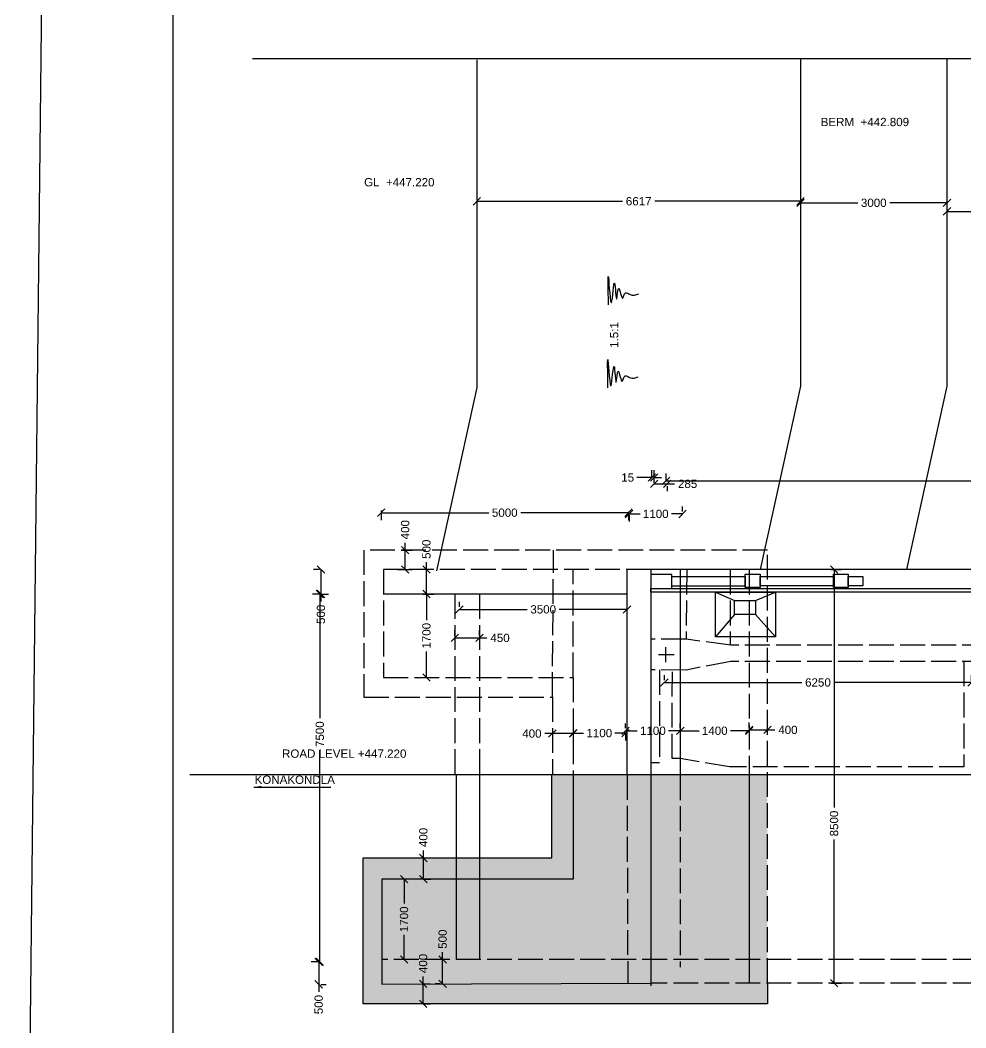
# Model space of a CAD drawing. Header units: metres. Extents: x 244 to 346, y 75 to 149.
# Drawn here: x 243.62 to 266.47, y 99.23 to 123.58 of the extents above; entities that cross this region are included whole.
import ezdxf

# ---------------------------------------------------------------- set-up
doc = ezdxf.new("R2010")
doc.units = ezdxf.units.M
doc.header["$MEASUREMENT"] = 0
doc.linetypes.add('ACAD_ISO02W100', pattern=[15, 12, -3])
doc.layers.add('DRAWING', color=7, linetype='Continuous')
doc.styles.get("Standard").update_dxf_attribs({"font": 'ARIAL_1.TTF', "height": 0.2})
doc.dimstyles.get("Standard").update_dxf_attribs({"dimtxt": 0.2, "dimasz": 0.18, "dimexe": 0.18, "dimexo": 0.0625, "dimgap": 0.09, "dimtad": 0, "dimdec": 4, "dimzin": 0, "dimdsep": 46, "dimtxsty": 'Standard', "dimblk": 'OBLIQUE', "dimcen": 0.09, "dimclrt": 256, "dimadec": 0, "dimazin": 0, "dimtfac": 1, "dimtdec": 4, "dimtofl": 0, "dimtmove": 0, "dimatfit": 3, "dimfxl": 0, "dimtolj": 1, "dimtzin": 0, "dimarcsym": 0})
picture_1 = doc.add_image_def('image1.jpg', size_in_pixel=(6726, 4650))
pattern_1 = [(50, (0, 0), (0.3586301, -0.03137607), [0.0375, -0.4125]), (355, (0, 0), (-0.06937567, 0.37609607), [0.03, -0.33]), (100.4514, (0.0299, -0.0026), (0.2892547, 0.34471977), [0.0318701, -0.35057106]), (46.1842, (0, 0.1), (0.5336205, -0.0827595), [0.05625, -0.61875]), (96.6356, (0.04447, 0.0931), (0.4673314, 0.4870589), [0.0478051, -0.5258565]), (351.1842, (0, 0.1), (0.467331, 0.4870593), [0.045, -0.495]), (21, (0.05, 0.075), (0.29845353, -0.20130945), [0.0375, -0.4125]), (326, (0.05, 0.075), (0.12165767, 0.362575), [0.03, -0.33]), (71.4514, (0.07487, 0.05822), (0.4201113, 0.16126525), [0.0318701, -0.35057106]), (37.5, (0, 0), (0.00607993, 0.166446927), [0, -0.326, 0, -0.335, 0, -0.33125]), (7.5, (0, 0), (0.13153477, 0.19720586), [0, -0.191, 0, -0.3185, 0, -0.12625]), (327.5, (-0.1115, 0), (0.26691122, -0.011277436), [0, -0.125, 0, -0.39, 0, -0.5175]), (317.5, (-0.1615, 0), (0.29159308, 0.0500525), [0, -0.1625, 0, -0.259, 0, -0.3675])]

# ---------------------------------------------------------------- blocks, each defined once
blk = doc.blocks.new('_Oblique')
at = {"color": 0, "linetype": 'ByBlock', "lineweight": -2}
blk.add_line((-0.5, -0.5), (0.5, 0.5), dxfattribs=at)
blk = doc.blocks.new('*D208')
at = {"layer": 'Defpoints', "color": 0}
for p in [(254.656, 119.459), (262.473, 119.459), (262.473, 119.205)]:
    blk.add_point(p, dxfattribs=at)
at = {"layer": 'DRAWING', "color": 0, "lineweight": -2}
for p, q in [((254.656, 119.396), (254.656, 119.025)), ((262.473, 119.396), (262.473, 119.025)), ((254.656, 119.205), (258.175, 119.205)), ((262.473, 119.205), (258.954, 119.205))]:
    blk.add_line(p, q, dxfattribs=at)
at = {"layer": 'DRAWING', "color": 0, "lineweight": -2, "xscale": 0.18, "yscale": 0.18, "zscale": 0.18, "rotation": 180}
blk.add_blockref('_Oblique', (254.656, 119.205), dxfattribs=at)
at = {"layer": 'DRAWING', "color": 0, "lineweight": -2, "xscale": 0.18, "yscale": 0.18, "zscale": 0.18}
blk.add_blockref('_Oblique', (262.473, 119.205), dxfattribs=at)
at = {"layer": 'DRAWING', "insert": (258.564, 119.205), "char_height": 0.2, "attachment_point": 5}
blk.add_mtext('\\A1;6617', dxfattribs=at)
blk = doc.blocks.new('*D209')
at = {"layer": 'Defpoints', "color": 0}
for p in [(262.473, 119.205), (266.012, 119.205), (266.012, 119.167)]:
    blk.add_point(p, dxfattribs=at)
at = {"layer": 'DRAWING', "color": 0, "lineweight": -2}
for p, q in [((262.473, 119.167), (263.855, 119.167)), ((262.473, 119.142), (262.473, 118.987)), ((266.012, 119.167), (264.631, 119.167)), ((266.012, 119.142), (266.012, 118.987))]:
    blk.add_line(p, q, dxfattribs=at)
at = {"layer": 'DRAWING', "color": 0, "lineweight": -2, "xscale": 0.18, "yscale": 0.18, "zscale": 0.18, "rotation": 180}
blk.add_blockref('_Oblique', (262.473, 119.167), dxfattribs=at)
at = {"layer": 'DRAWING', "color": 0, "lineweight": -2, "xscale": 0.18, "yscale": 0.18, "zscale": 0.18}
blk.add_blockref('_Oblique', (266.012, 119.167), dxfattribs=at)
at = {"layer": 'DRAWING', "insert": (264.243, 119.167), "char_height": 0.2, "attachment_point": 5}
blk.add_mtext('\\A1;3000', dxfattribs=at)
blk = doc.blocks.new('*D210')
at = {"layer": 'Defpoints', "color": 0}
for p in [(266.012, 119.167), (275.844, 118.961), (275.844, 118.961)]:
    blk.add_point(p, dxfattribs=at)
at = {"layer": 'DRAWING', "color": 0, "lineweight": -2}
for p, q in [((266.012, 119.104), (266.012, 118.781)), ((275.844, 119.024), (275.844, 119.141)), ((266.012, 118.961), (270.54, 118.961)), ((275.844, 118.961), (271.317, 118.961))]:
    blk.add_line(p, q, dxfattribs=at)
at = {"layer": 'DRAWING', "color": 0, "lineweight": -2, "xscale": 0.18, "yscale": 0.18, "zscale": 0.18, "rotation": 180}
blk.add_blockref('_Oblique', (266.012, 118.961), dxfattribs=at)
at = {"layer": 'DRAWING', "color": 0, "lineweight": -2, "xscale": 0.18, "yscale": 0.18, "zscale": 0.18}
blk.add_blockref('_Oblique', (275.844, 118.961), dxfattribs=at)
at = {"layer": 'DRAWING', "insert": (270.928, 118.961), "char_height": 0.2, "attachment_point": 5}
blk.add_mtext('\\A1;8400', dxfattribs=at)
blk = doc.blocks.new('*D216')
at = {"layer": 'Defpoints', "color": 0}
for p in [(252.341, 111.793), (258.316, 111.763), (258.316, 111.68)]:
    blk.add_point(p, dxfattribs=at)
at = {"layer": 'DRAWING', "color": 0, "lineweight": -2}
for p, q in [((252.341, 111.731), (252.341, 111.5)), ((252.341, 111.68), (254.94, 111.68)), ((258.316, 111.68), (255.717, 111.68)), ((258.316, 111.701), (258.316, 111.5))]:
    blk.add_line(p, q, dxfattribs=at)
at = {"layer": 'DRAWING', "color": 0, "lineweight": -2, "xscale": 0.18, "yscale": 0.18, "zscale": 0.18, "rotation": 180}
blk.add_blockref('_Oblique', (252.341, 111.68), dxfattribs=at)
at = {"layer": 'DRAWING', "color": 0, "lineweight": -2, "xscale": 0.18, "yscale": 0.18, "zscale": 0.18}
blk.add_blockref('_Oblique', (258.316, 111.68), dxfattribs=at)
at = {"layer": 'DRAWING', "insert": (255.328, 111.68), "char_height": 0.2, "attachment_point": 5}
blk.add_mtext('\\A1;5000', dxfattribs=at)
blk = doc.blocks.new('*D217')
at = {"layer": 'Defpoints', "color": 0}
for p in [(258.331, 111.68), (259.62, 111.65), (259.62, 111.65)]:
    blk.add_point(p, dxfattribs=at)
at = {"layer": 'DRAWING', "color": 0, "lineweight": -2}
for p, q in [((259.62, 111.713), (259.62, 111.83)), ((258.331, 111.65), (258.597, 111.65)), ((258.331, 111.618), (258.331, 111.47)), ((259.62, 111.65), (259.355, 111.65))]:
    blk.add_line(p, q, dxfattribs=at)
at = {"layer": 'DRAWING', "color": 0, "lineweight": -2, "xscale": 0.18, "yscale": 0.18, "zscale": 0.18, "rotation": 180}
blk.add_blockref('_Oblique', (258.331, 111.65), dxfattribs=at)
at = {"layer": 'DRAWING', "color": 0, "lineweight": -2, "xscale": 0.18, "yscale": 0.18, "zscale": 0.18}
blk.add_blockref('_Oblique', (259.62, 111.65), dxfattribs=at)
at = {"layer": 'DRAWING', "insert": (258.976, 111.65), "char_height": 0.2, "attachment_point": 5}
blk.add_mtext('\\A1;1100', dxfattribs=at)
blk = doc.blocks.new('*D218')
at = {"layer": 'Defpoints', "color": 0}
for p in [(258.883, 112.529), (258.883, 112.492), (258.939, 112.342)]:
    blk.add_point(p, dxfattribs=at)
at = {"layer": 'DRAWING', "color": 0, "lineweight": -2}
for p, q in [((258.883, 112.529), (258.523, 112.529)), ((258.883, 112.554), (258.883, 112.709)), ((258.939, 112.405), (258.939, 112.709)), ((258.939, 112.529), (259.119, 112.529))]:
    blk.add_line(p, q, dxfattribs=at)
at = {"layer": 'DRAWING', "color": 0, "lineweight": -2, "xscale": 0.18, "yscale": 0.18, "zscale": 0.18}
blk.add_blockref('_Oblique', (258.883, 112.529), dxfattribs=at)
at = {"layer": 'DRAWING', "color": 0, "lineweight": -2, "xscale": 0.18, "yscale": 0.18, "zscale": 0.18, "rotation": 180}
blk.add_blockref('_Oblique', (258.939, 112.529), dxfattribs=at)
at = {"layer": 'DRAWING', "insert": (258.298, 112.529), "char_height": 0.2, "attachment_point": 5}
blk.add_mtext('\\A1;15', dxfattribs=at)
blk = doc.blocks.new('*D219')
at = {"layer": 'Defpoints', "color": 0}
for p in [(258.939, 112.342), (259.253, 112.387), (259.253, 112.377)]:
    blk.add_point(p, dxfattribs=at)
at = {"layer": 'DRAWING', "color": 0, "lineweight": -2}
for p, q in [((258.939, 112.405), (258.939, 112.557)), ((258.939, 112.377), (259.253, 112.377)), ((259.253, 112.377), (259.433, 112.377)), ((259.253, 112.325), (259.253, 112.197))]:
    blk.add_line(p, q, dxfattribs=at)
at = {"layer": 'DRAWING', "color": 0, "lineweight": -2, "xscale": 0.18, "yscale": 0.18, "zscale": 0.18, "rotation": 180}
blk.add_blockref('_Oblique', (258.939, 112.377), dxfattribs=at)
at = {"layer": 'DRAWING', "color": 0, "lineweight": -2, "xscale": 0.18, "yscale": 0.18, "zscale": 0.18}
blk.add_blockref('_Oblique', (259.253, 112.377), dxfattribs=at)
at = {"layer": 'DRAWING', "insert": (259.746, 112.377), "char_height": 0.2, "attachment_point": 5}
blk.add_mtext('\\A1;285', dxfattribs=at)
blk = doc.blocks.new('*D220')
at = {"layer": 'Defpoints', "color": 0}
for p in [(259.224, 112.377), (281.358, 112.449), (281.358, 112.437)]:
    blk.add_point(p, dxfattribs=at)
at = {"layer": 'DRAWING', "color": 0, "lineweight": -2}
for p, q in [((259.224, 112.439), (259.224, 112.629)), ((281.358, 112.499), (281.358, 112.629)), ((259.224, 112.449), (269.834, 112.449)), ((281.358, 112.449), (270.747, 112.449))]:
    blk.add_line(p, q, dxfattribs=at)
at = {"layer": 'DRAWING', "color": 0, "lineweight": -2, "xscale": 0.18, "yscale": 0.18, "zscale": 0.18, "rotation": 180}
blk.add_blockref('_Oblique', (259.224, 112.449), dxfattribs=at)
at = {"layer": 'DRAWING', "color": 0, "lineweight": -2, "xscale": 0.18, "yscale": 0.18, "zscale": 0.18}
blk.add_blockref('_Oblique', (281.358, 112.449), dxfattribs=at)
at = {"layer": 'DRAWING', "insert": (270.291, 112.449), "char_height": 0.2, "attachment_point": 5}
blk.add_mtext('\\A1;18750', dxfattribs=at)
blk = doc.blocks.new('*D262')
at = {"layer": 'Defpoints', "color": 0}
for p in [(259.185, 107.577), (259.185, 107.57), (266.604, 107.552)]:
    blk.add_point(p, dxfattribs=at)
at = {"layer": 'DRAWING', "color": 0, "lineweight": -2}
for p, q in [((259.185, 107.633), (259.185, 107.757)), ((266.604, 107.614), (266.604, 107.757)), ((259.185, 107.577), (262.506, 107.577)), ((266.604, 107.577), (263.284, 107.577))]:
    blk.add_line(p, q, dxfattribs=at)
at = {"layer": 'DRAWING', "color": 0, "lineweight": -2, "xscale": 0.18, "yscale": 0.18, "zscale": 0.18, "rotation": 180}
blk.add_blockref('_Oblique', (259.185, 107.577), dxfattribs=at)
at = {"layer": 'DRAWING', "color": 0, "lineweight": -2, "xscale": 0.18, "yscale": 0.18, "zscale": 0.18}
blk.add_blockref('_Oblique', (266.604, 107.577), dxfattribs=at)
at = {"layer": 'DRAWING', "insert": (262.895, 107.577), "char_height": 0.2, "attachment_point": 5}
blk.add_mtext('\\A1;6250', dxfattribs=at)
blk = doc.blocks.new('*D268')
at = {"layer": 'Defpoints', "color": 0}
for p in [(263.14, 110.306), (263.14, 100.314), (263.285, 100.314)]:
    blk.add_point(p, dxfattribs=at)
at = {"layer": 'DRAWING', "color": 0, "lineweight": -2}
for p, q in [((263.203, 110.306), (263.465, 110.306)), ((263.285, 110.306), (263.285, 104.558)), ((263.285, 100.314), (263.285, 103.781)), ((263.203, 100.314), (263.465, 100.314))]:
    blk.add_line(p, q, dxfattribs=at)
at = {"layer": 'DRAWING', "color": 0, "lineweight": -2, "xscale": 0.18, "yscale": 0.18, "zscale": 0.18}
for p, rotation in [((263.285, 110.306), 90), ((263.285, 100.314), 270)]:
    blk.add_blockref('_Oblique', p, dxfattribs=dict(at, rotation=rotation))
at = {"layer": 'DRAWING', "insert": (263.285, 104.17), "char_height": 0.2, "attachment_point": 5, "rotation": 90}
blk.add_mtext('\\A1;8500', dxfattribs=at)
blk = doc.blocks.new('*D269')
at = {"layer": 'Defpoints', "color": 0}
for p in [(261.235, 106.431), (261.674, 106.431), (261.674, 106.431)]:
    blk.add_point(p, dxfattribs=at)
at = {"layer": 'DRAWING', "color": 0, "lineweight": -2}
for p, q in [((261.235, 106.493), (261.235, 106.611)), ((261.235, 106.431), (261.674, 106.431)), ((261.674, 106.493), (261.674, 106.611)), ((261.674, 106.431), (261.854, 106.431))]:
    blk.add_line(p, q, dxfattribs=at)
at = {"layer": 'DRAWING', "color": 0, "lineweight": -2, "xscale": 0.18, "yscale": 0.18, "zscale": 0.18, "rotation": 180}
blk.add_blockref('_Oblique', (261.235, 106.431), dxfattribs=at)
at = {"layer": 'DRAWING', "color": 0, "lineweight": -2, "xscale": 0.18, "yscale": 0.18, "zscale": 0.18}
blk.add_blockref('_Oblique', (261.674, 106.431), dxfattribs=at)
at = {"layer": 'DRAWING', "insert": (262.169, 106.431), "char_height": 0.2, "attachment_point": 5}
blk.add_mtext('\\A1;400', dxfattribs=at)
blk = doc.blocks.new('*D270')
at = {"layer": 'Defpoints', "color": 0}
for p in [(259.569, 106.465), (259.569, 106.41), (261.235, 106.431)]:
    blk.add_point(p, dxfattribs=at)
at = {"layer": 'DRAWING', "color": 0, "lineweight": -2}
for p, q in [((259.569, 106.41), (260.023, 106.41)), ((261.235, 106.41), (260.781, 106.41)), ((259.569, 106.403), (259.569, 106.23)), ((261.235, 106.368), (261.235, 106.23))]:
    blk.add_line(p, q, dxfattribs=at)
at = {"layer": 'DRAWING', "color": 0, "lineweight": -2, "xscale": 0.18, "yscale": 0.18, "zscale": 0.18, "rotation": 180}
blk.add_blockref('_Oblique', (259.569, 106.41), dxfattribs=at)
at = {"layer": 'DRAWING', "color": 0, "lineweight": -2, "xscale": 0.18, "yscale": 0.18, "zscale": 0.18}
blk.add_blockref('_Oblique', (261.235, 106.41), dxfattribs=at)
at = {"layer": 'DRAWING', "insert": (260.402, 106.41), "char_height": 0.2, "attachment_point": 5}
blk.add_mtext('\\A1;1400', dxfattribs=at)
blk = doc.blocks.new('*D271')
at = {"layer": 'Defpoints', "color": 0}
for p in [(258.245, 106.41), (258.245, 106.41), (259.569, 106.41)]:
    blk.add_point(p, dxfattribs=at)
at = {"layer": 'DRAWING', "color": 0, "lineweight": -2}
for p, q in [((258.245, 106.473), (258.245, 106.59)), ((258.245, 106.41), (258.528, 106.41)), ((259.569, 106.41), (259.286, 106.41)), ((259.569, 106.473), (259.569, 106.59))]:
    blk.add_line(p, q, dxfattribs=at)
at = {"layer": 'DRAWING', "color": 0, "lineweight": -2, "xscale": 0.18, "yscale": 0.18, "zscale": 0.18, "rotation": 180}
blk.add_blockref('_Oblique', (258.245, 106.41), dxfattribs=at)
at = {"layer": 'DRAWING', "color": 0, "lineweight": -2, "xscale": 0.18, "yscale": 0.18, "zscale": 0.18}
blk.add_blockref('_Oblique', (259.569, 106.41), dxfattribs=at)
at = {"layer": 'DRAWING', "insert": (258.907, 106.41), "char_height": 0.2, "attachment_point": 5}
blk.add_mtext('\\A1;1100', dxfattribs=at)
blk = doc.blocks.new('*D272')
at = {"layer": 'Defpoints', "color": 0}
for p in [(256.979, 106.41), (258.245, 106.41), (256.979, 106.354)]:
    blk.add_point(p, dxfattribs=at)
at = {"layer": 'DRAWING', "color": 0, "lineweight": -2}
for p, q in [((256.979, 106.354), (257.233, 106.354)), ((256.979, 106.348), (256.979, 106.174)), ((258.245, 106.354), (257.991, 106.354)), ((258.245, 106.348), (258.245, 106.174))]:
    blk.add_line(p, q, dxfattribs=at)
at = {"layer": 'DRAWING', "color": 0, "lineweight": -2, "xscale": 0.18, "yscale": 0.18, "zscale": 0.18, "rotation": 180}
blk.add_blockref('_Oblique', (256.979, 106.354), dxfattribs=at)
at = {"layer": 'DRAWING', "color": 0, "lineweight": -2, "xscale": 0.18, "yscale": 0.18, "zscale": 0.18}
blk.add_blockref('_Oblique', (258.245, 106.354), dxfattribs=at)
at = {"layer": 'DRAWING', "insert": (257.612, 106.354), "char_height": 0.2, "attachment_point": 5}
blk.add_mtext('\\A1;1100', dxfattribs=at)
blk = doc.blocks.new('*D273')
at = {"layer": 'Defpoints', "color": 0}
for p in [(256.478, 106.348), (256.478, 106.343), (256.979, 106.348)]:
    blk.add_point(p, dxfattribs=at)
at = {"layer": 'DRAWING', "color": 0, "lineweight": -2}
for p, q in [((256.478, 106.343), (256.298, 106.343)), ((256.979, 106.343), (256.478, 106.343)), ((256.478, 106.285), (256.478, 106.163)), ((256.979, 106.285), (256.979, 106.163))]:
    blk.add_line(p, q, dxfattribs=at)
at = {"layer": 'DRAWING', "color": 0, "lineweight": -2, "xscale": 0.18, "yscale": 0.18, "zscale": 0.18, "rotation": 180}
blk.add_blockref('_Oblique', (256.478, 106.343), dxfattribs=at)
at = {"layer": 'DRAWING', "color": 0, "lineweight": -2, "xscale": 0.18, "yscale": 0.18, "zscale": 0.18}
blk.add_blockref('_Oblique', (256.979, 106.343), dxfattribs=at)
at = {"layer": 'DRAWING', "insert": (255.984, 106.343), "char_height": 0.2, "attachment_point": 5}
blk.add_mtext('\\A1;400', dxfattribs=at)
blk = doc.blocks.new('*D274')
at = {"layer": 'Defpoints', "color": 0}
for p in [(254.232, 109.343), (254.232, 109.343), (258.282, 109.308)]:
    blk.add_point(p, dxfattribs=at)
at = {"layer": 'DRAWING', "color": 0, "lineweight": -2}
for p, q in [((254.232, 109.405), (254.232, 109.523)), ((254.232, 109.343), (255.869, 109.343)), ((258.282, 109.343), (256.645, 109.343)), ((258.282, 109.37), (258.282, 109.523))]:
    blk.add_line(p, q, dxfattribs=at)
at = {"layer": 'DRAWING', "color": 0, "lineweight": -2, "xscale": 0.18, "yscale": 0.18, "zscale": 0.18, "rotation": 180}
blk.add_blockref('_Oblique', (254.232, 109.343), dxfattribs=at)
at = {"layer": 'DRAWING', "color": 0, "lineweight": -2, "xscale": 0.18, "yscale": 0.18, "zscale": 0.18}
blk.add_blockref('_Oblique', (258.282, 109.343), dxfattribs=at)
at = {"layer": 'DRAWING', "insert": (256.257, 109.343), "char_height": 0.2, "attachment_point": 5}
blk.add_mtext('\\A1;3500', dxfattribs=at)
blk = doc.blocks.new('*D275')
at = {"layer": 'Defpoints', "color": 0}
for p in [(254.122, 108.654), (254.719, 108.654), (254.719, 108.654)]:
    blk.add_point(p, dxfattribs=at)
at = {"layer": 'DRAWING', "color": 0, "lineweight": -2}
for p, q in [((254.122, 108.717), (254.122, 108.834)), ((254.122, 108.654), (254.719, 108.654)), ((254.719, 108.717), (254.719, 108.834)), ((254.719, 108.654), (254.899, 108.654))]:
    blk.add_line(p, q, dxfattribs=at)
at = {"layer": 'DRAWING', "color": 0, "lineweight": -2, "xscale": 0.18, "yscale": 0.18, "zscale": 0.18, "rotation": 180}
blk.add_blockref('_Oblique', (254.122, 108.654), dxfattribs=at)
at = {"layer": 'DRAWING', "color": 0, "lineweight": -2, "xscale": 0.18, "yscale": 0.18, "zscale": 0.18}
blk.add_blockref('_Oblique', (254.719, 108.654), dxfattribs=at)
at = {"layer": 'DRAWING', "insert": (255.214, 108.654), "char_height": 0.2, "attachment_point": 5}
blk.add_mtext('\\A1;450', dxfattribs=at)
blk = doc.blocks.new('*D276')
at = {"layer": 'Defpoints', "color": 0}
for p in [(253.286, 109.715), (253.392, 107.7), (253.437, 107.7)]:
    blk.add_point(p, dxfattribs=at)
at = {"layer": 'DRAWING', "color": 0, "lineweight": -2}
for p, q in [((253.349, 109.715), (253.617, 109.715)), ((253.437, 109.715), (253.437, 109.086)), ((253.437, 107.7), (253.437, 108.328)), ((253.455, 107.7), (253.617, 107.7))]:
    blk.add_line(p, q, dxfattribs=at)
at = {"layer": 'DRAWING', "color": 0, "lineweight": -2, "xscale": 0.18, "yscale": 0.18, "zscale": 0.18}
for p, rotation in [((253.437, 109.715), 90), ((253.437, 107.7), 270)]:
    blk.add_blockref('_Oblique', p, dxfattribs=dict(at, rotation=rotation))
at = {"layer": 'DRAWING', "insert": (253.437, 108.707), "char_height": 0.2, "attachment_point": 5, "rotation": 90}
blk.add_mtext('\\A1;1700', dxfattribs=at)
blk = doc.blocks.new('*D277')
at = {"layer": 'Defpoints', "color": 0}
for p in [(253.437, 110.306), (253.437, 110.306), (253.437, 109.715)]:
    blk.add_point(p, dxfattribs=at)
at = {"layer": 'DRAWING', "color": 0, "lineweight": -2}
for p, q in [((253.374, 110.306), (253.257, 110.306)), ((253.437, 110.306), (253.437, 110.486)), ((253.437, 109.715), (253.437, 110.306)), ((253.374, 109.715), (253.257, 109.715))]:
    blk.add_line(p, q, dxfattribs=at)
at = {"layer": 'DRAWING', "color": 0, "lineweight": -2, "xscale": 0.18, "yscale": 0.18, "zscale": 0.18}
for p, rotation in [((253.437, 110.306), 90), ((253.437, 109.715), 270)]:
    blk.add_blockref('_Oblique', p, dxfattribs=dict(at, rotation=rotation))
at = {"layer": 'DRAWING', "insert": (253.437, 110.797), "char_height": 0.2, "attachment_point": 5, "rotation": 90}
blk.add_mtext('\\A1;500', dxfattribs=at)
blk = doc.blocks.new('*D278')
at = {"layer": 'Defpoints', "color": 0}
for p in [(252.773, 110.775), (252.923, 110.775), (252.676, 110.306)]:
    blk.add_point(p, dxfattribs=at)
at = {"layer": 'DRAWING', "color": 0, "lineweight": -2}
for p, q in [((252.923, 110.775), (252.923, 110.955)), ((252.836, 110.775), (253.103, 110.775)), ((252.923, 110.306), (252.923, 110.775)), ((252.739, 110.306), (253.103, 110.306))]:
    blk.add_line(p, q, dxfattribs=at)
at = {"layer": 'DRAWING', "color": 0, "lineweight": -2, "xscale": 0.18, "yscale": 0.18, "zscale": 0.18}
for p, rotation in [((252.923, 110.775), 90), ((252.923, 110.306), 270)]:
    blk.add_blockref('_Oblique', p, dxfattribs=dict(at, rotation=rotation))
at = {"layer": 'DRAWING', "insert": (252.923, 111.269), "char_height": 0.2, "attachment_point": 5, "rotation": 90}
blk.add_mtext('\\A1;400', dxfattribs=at)
blk = doc.blocks.new('*D279')
at = {"layer": 'Defpoints', "color": 0}
for p in [(250.911, 110.306), (250.841, 109.715), (250.888, 109.715)]:
    blk.add_point(p, dxfattribs=at)
at = {"layer": 'DRAWING', "color": 0, "lineweight": -2}
for p, q in [((250.849, 110.306), (250.708, 110.306)), ((250.888, 110.306), (250.888, 109.715)), ((250.888, 109.715), (250.888, 109.535)), ((250.903, 109.715), (251.068, 109.715))]:
    blk.add_line(p, q, dxfattribs=at)
at = {"layer": 'DRAWING', "color": 0, "lineweight": -2, "xscale": 0.18, "yscale": 0.18, "zscale": 0.18}
for p, rotation in [((250.888, 110.306), 90), ((250.888, 109.715), 270)]:
    blk.add_blockref('_Oblique', p, dxfattribs=dict(at, rotation=rotation))
at = {"layer": 'DRAWING', "insert": (250.888, 109.224), "char_height": 0.2, "attachment_point": 5, "rotation": 90}
blk.add_mtext('\\A1;500', dxfattribs=at)
blk = doc.blocks.new('*D280')
at = {"layer": 'Defpoints', "color": 0}
for p in [(250.903, 109.715), (250.861, 100.828), (250.915, 100.828)]:
    blk.add_point(p, dxfattribs=at)
at = {"layer": 'DRAWING', "color": 0, "lineweight": -2}
for p, q in [((250.841, 109.715), (250.681, 109.715)), ((250.861, 109.715), (250.861, 106.717)), ((250.861, 100.828), (250.861, 105.942)), ((250.853, 100.828), (250.681, 100.828))]:
    blk.add_line(p, q, dxfattribs=at)
at = {"layer": 'DRAWING', "color": 0, "lineweight": -2, "xscale": 0.18, "yscale": 0.18, "zscale": 0.18}
for p, rotation in [((250.861, 109.715), 90), ((250.861, 100.828), 270)]:
    blk.add_blockref('_Oblique', p, dxfattribs=dict(at, rotation=rotation))
at = {"layer": 'DRAWING', "insert": (250.861, 106.329), "char_height": 0.2, "attachment_point": 5, "rotation": 90}
blk.add_mtext('\\A1;7500', dxfattribs=at)
blk = doc.blocks.new('*D281')
at = {"layer": 'Defpoints', "color": 0}
for p in [(250.861, 100.828), (250.826, 100.284), (250.833, 100.284)]:
    blk.add_point(p, dxfattribs=at)
at = {"layer": 'DRAWING', "color": 0, "lineweight": -2}
for p, q in [((250.798, 100.828), (250.653, 100.828)), ((250.833, 100.828), (250.833, 100.284)), ((250.833, 100.284), (250.833, 100.104)), ((250.889, 100.284), (251.013, 100.284))]:
    blk.add_line(p, q, dxfattribs=at)
at = {"layer": 'DRAWING', "color": 0, "lineweight": -2, "xscale": 0.18, "yscale": 0.18, "zscale": 0.18}
for p, rotation in [((250.833, 100.828), 90), ((250.833, 100.284), 270)]:
    blk.add_blockref('_Oblique', p, dxfattribs=dict(at, rotation=rotation))
at = {"layer": 'DRAWING', "insert": (250.833, 99.794), "char_height": 0.2, "attachment_point": 5, "rotation": 90}
blk.add_mtext('\\A1;500', dxfattribs=at)
blk = doc.blocks.new('*D282')
at = {"layer": 'Defpoints', "color": 0}
for p in [(253.31, 100.294), (253.357, 100.294), (253.312, 99.812)]:
    blk.add_point(p, dxfattribs=at)
at = {"layer": 'DRAWING', "color": 0, "lineweight": -2}
for p, q in [((253.357, 100.294), (253.357, 100.474)), ((253.357, 99.812), (253.357, 100.294)), ((253.373, 100.294), (253.537, 100.294)), ((253.374, 99.812), (253.537, 99.812))]:
    blk.add_line(p, q, dxfattribs=at)
at = {"layer": 'DRAWING', "color": 0, "lineweight": -2, "xscale": 0.18, "yscale": 0.18, "zscale": 0.18}
for p, rotation in [((253.357, 100.294), 90), ((253.357, 99.812), 270)]:
    blk.add_blockref('_Oblique', p, dxfattribs=dict(at, rotation=rotation))
at = {"layer": 'DRAWING', "insert": (253.357, 100.788), "char_height": 0.2, "attachment_point": 5, "rotation": 90}
blk.add_mtext('\\A1;400', dxfattribs=at)
blk = doc.blocks.new('*D283')
at = {"layer": 'Defpoints', "color": 0}
for p in [(253.828, 100.884), (253.828, 100.884), (253.828, 100.296)]:
    blk.add_point(p, dxfattribs=at)
at = {"layer": 'DRAWING', "color": 0, "lineweight": -2}
for p, q in [((253.828, 100.884), (253.828, 101.064)), ((253.766, 100.884), (253.648, 100.884)), ((253.828, 100.296), (253.828, 100.884)), ((253.766, 100.296), (253.648, 100.296))]:
    blk.add_line(p, q, dxfattribs=at)
at = {"layer": 'DRAWING', "color": 0, "lineweight": -2, "xscale": 0.18, "yscale": 0.18, "zscale": 0.18}
for p, rotation in [((253.828, 100.884), 90), ((253.828, 100.296), 270)]:
    blk.add_blockref('_Oblique', p, dxfattribs=dict(at, rotation=rotation))
at = {"layer": 'DRAWING', "insert": (253.828, 101.375), "char_height": 0.2, "attachment_point": 5, "rotation": 90}
blk.add_mtext('\\A1;500', dxfattribs=at)
blk = doc.blocks.new('*D284')
at = {"layer": 'Defpoints', "color": 0}
for p in [(252.896, 102.827), (253.334, 102.827), (253.126, 100.884)]:
    blk.add_point(p, dxfattribs=at)
at = {"layer": 'DRAWING', "color": 0, "lineweight": -2}
for p, q in [((253.271, 102.827), (252.716, 102.827)), ((252.896, 102.827), (252.896, 102.234)), ((252.896, 100.884), (252.896, 101.477)), ((253.064, 100.884), (252.716, 100.884))]:
    blk.add_line(p, q, dxfattribs=at)
at = {"layer": 'DRAWING', "color": 0, "lineweight": -2, "xscale": 0.18, "yscale": 0.18, "zscale": 0.18}
for p, rotation in [((252.896, 102.827), 90), ((252.896, 100.884), 270)]:
    blk.add_blockref('_Oblique', p, dxfattribs=dict(at, rotation=rotation))
at = {"layer": 'DRAWING', "insert": (252.896, 101.855), "char_height": 0.2, "attachment_point": 5, "rotation": 90}
blk.add_mtext('\\A1;1700', dxfattribs=at)
blk = doc.blocks.new('*D285')
at = {"layer": 'Defpoints', "color": 0}
for p in [(253.334, 103.338), (253.362, 103.338), (253.334, 102.827)]:
    blk.add_point(p, dxfattribs=at)
at = {"layer": 'DRAWING', "color": 0, "lineweight": -2}
for p, q in [((253.362, 103.338), (253.362, 103.518)), ((253.362, 102.827), (253.362, 103.338)), ((253.396, 103.338), (253.542, 103.338)), ((253.396, 102.827), (253.542, 102.827))]:
    blk.add_line(p, q, dxfattribs=at)
at = {"layer": 'DRAWING', "color": 0, "lineweight": -2, "xscale": 0.18, "yscale": 0.18, "zscale": 0.18}
for p, rotation in [((253.362, 103.338), 90), ((253.362, 102.827), 270)]:
    blk.add_blockref('_Oblique', p, dxfattribs=dict(at, rotation=rotation))
at = {"layer": 'DRAWING', "insert": (253.362, 103.833), "char_height": 0.2, "attachment_point": 5, "rotation": 90}
blk.add_mtext('\\A1;400', dxfattribs=at)

msp = doc.modelspace()

# ---------------------------------------------------------------- hatches: boundary and pattern name
at = {"layer": 'DRAWING'}
h = msp.add_hatch(dxfattribs=at)
h.set_pattern_fill('AR-CONC', color=256, scale=0.05, style=0)
h.set_pattern_definition(pattern_1)
h.paths.add_polyline_path([(261.67396, 105.3457), (259.56927, 105.3457), (259.56927, 105.33636), (259.56927, 100.88402), (261.67396, 100.88402)])
h.paths.add_polyline_path([(259.56927, 105.33636), (259.56927, 105.3457), (258.86122, 105.3457), (258.86122, 100.88402), (259.56927, 100.88402)])
h.paths.add_polyline_path([(258.86122, 105.3457), (258.28195, 105.3457), (258.29813, 100.88402), (258.86122, 100.88402)])
h.paths.add_polyline_path([(258.28195, 105.3457), (256.97882, 105.3457), (256.97882, 102.82682), (254.71893, 102.82682), (254.71893, 100.88402), (258.29813, 100.88402)])
h.paths.add_polyline_path([(256.97882, 105.3457), (256.46652, 105.3457), (256.46652, 103.33814), (254.71893, 103.33814), (254.71893, 102.82682), (256.97882, 102.82682)])
h.paths.add_polyline_path([(254.71893, 103.33814), (254.15433, 103.33814), (254.15433, 102.82682), (254.71893, 102.82682)], flags=17)
h.paths.add_polyline_path([(254.71893, 102.82682), (254.15433, 102.82682), (254.15433, 100.88402), (254.71893, 100.88402)], flags=17)
h.paths.add_polyline_path([(254.15433, 103.33814), (251.90437, 103.33814), (251.90437, 99.81213), (261.67396, 99.81213), (261.67396, 100.31397), (258.86122, 100.31397), (252.35628, 100.29038), (252.35628, 102.82682), (254.15433, 102.82682)])
h = msp.add_hatch(dxfattribs=at)
h.set_pattern_fill('AR-CONC', color=256, scale=0.05, style=0)
h.set_pattern_definition(pattern_1)
h.paths.add_polyline_path([(254.15433, 102.82682), (252.35628, 102.82682), (252.35628, 100.88402), (254.15433, 100.88402)])
h.paths.add_polyline_path([(258.29813, 100.88402), (252.35628, 100.88402), (252.35628, 100.29038), (258.30021, 100.31194)])
h.paths.add_polyline_path([(258.86122, 100.88402), (258.29813, 100.88402), (258.30021, 100.31194), (258.86122, 100.31397)])
h.paths.add_polyline_path([(261.67396, 100.88402), (258.86122, 100.88402), (258.86122, 100.31397), (261.67396, 100.31397)])

# ---------------------------------------------------------------- linework, layer by layer
for points in [[(247.31828, 144.15596), (340.94836, 144.15596), (340.94836, 77.67282), (247.31828, 77.67282)], [(258.86122, 109.84971), (259.36619, 109.84971), (259.36619, 110.18627), (258.86122, 110.18627)], [(259.36619, 110.13685), (261.1376, 110.13685), (261.1376, 109.90627), (259.36619, 109.90627)], [(261.1376, 110.19521), (261.49521, 110.19521), (261.49521, 109.86933), (261.1376, 109.86933)], [(261.49521, 110.13685), (263.271, 110.13685), (263.271, 109.91687), (261.49521, 109.91687)], [(263.271, 110.19521), (263.62861, 110.19521), (263.62861, 109.86933), (263.271, 109.86933)], [(263.62861, 110.13685), (263.97561, 110.13685), (263.97561, 109.91687), (263.62861, 109.91687)], [(260.4204, 109.76002), (261.86637, 109.76002), (261.86637, 108.68284), (260.4204, 108.68284)], [(260.8772, 109.55758), (261.38552, 109.55758), (261.38552, 109.21797), (260.8772, 109.21797)]]:
    msp.add_lwpolyline(points, close=True, dxfattribs=at)
for points in [[(281.75154, 122.65469), (272.22572, 122.65469), (272.22572, 121.99029), (271.78371, 123.21281), (271.78371, 122.644), (249.23027, 122.644)], [(254.65563, 122.62528), (254.65563, 114.70777), (253.67772, 110.27678)], [(262.47312, 122.65469), (262.47312, 114.73718), (261.49521, 110.30619)], [(266.01241, 122.65469), (266.01241, 114.73718), (265.0345, 110.30619)], [(258.28195, 105.3457), (258.28195, 110.30619)], [(281.75154, 110.30619), (258.86122, 110.30619), (258.86122, 109.84971), (281.75154, 109.84971)], [(259.56927, 110.30619), (259.56927, 105.33636)], [(281.75154, 109.76002), (258.86122, 109.76002), (258.86122, 109.84971)], [(258.86122, 109.84971), (258.86122, 100.24542)], [(258.28195, 109.71459), (252.39729, 109.71459)], [(260.4204, 109.76002), (260.8772, 109.55758)], [(261.38552, 109.55758), (261.86637, 109.76002)], [(260.8772, 109.21797), (260.4204, 108.68284)], [(261.38552, 109.21797), (261.86637, 108.68284)], [(259.21456, 108.43458), (259.21456, 108.0698)], [(259.04557, 108.25219), (259.4217, 108.25219)], [(281.75154, 105.3457), (247.72083, 105.3457)], [(261.67396, 100.31397), (261.67396, 99.81213), (251.90437, 99.81213), (251.90437, 103.33814), (256.46652, 103.33814), (256.46652, 105.3457)], [(256.97882, 105.3457), (256.97882, 102.82682), (252.35628, 102.82682), (252.35628, 100.29038), (258.86122, 100.31397)], [(254.15433, 105.3457), (254.15433, 100.88402)], [(254.71893, 105.3457), (254.71893, 100.88402)], [(261.23458, 105.3457), (261.23458, 100.31397)]]:
    msp.add_lwpolyline(points, dxfattribs=at)
at = {"layer": 'DRAWING', "linetype": 'ACAD_ISO02W100', "ltscale": 0.05}
for points in [[(261.67396, 100.31397), (261.67396, 110.77485), (251.92444, 110.77485), (251.92444, 107.22482), (256.47813, 107.22482), (256.47813, 105.3457)], [(256.47813, 107.22482), (256.50647, 110.77485)], [(258.86122, 110.30619), (252.39729, 110.30619), (252.39729, 107.70013), (256.97882, 107.70013), (256.97882, 105.38683), (256.97882, 105.3457)], [(256.97882, 107.70013), (256.97882, 110.30619)], [(259.72633, 110.30619), (259.7096, 108.62322)], [(260.77327, 110.30619), (260.77327, 108.48019)], [(261.23458, 110.30619), (261.23458, 105.3457)], [(254.12236, 109.71459), (254.12236, 105.3457)], [(254.71893, 109.71459), (254.71893, 105.3457)], [(280.79876, 108.64808), (279.73166, 108.48019), (260.78627, 108.48019), (259.7096, 108.62322), (258.86122, 108.62322)], [(280.79876, 107.90714), (279.73192, 108.07964), (260.78658, 108.08704), (259.7096, 107.87836), (258.86122, 107.88019)], [(259.06644, 107.87974), (259.06644, 105.63909), (258.86122, 105.63909)], [(260.76142, 105.53642), (259.56927, 105.73907), (259.37306, 105.73907), (259.37766, 107.87908)], [(266.42106, 108.08484), (266.42106, 105.53642), (260.76142, 105.53642)], [(258.28195, 105.3457), (258.30021, 100.31194)], [(259.56927, 105.33636), (259.56927, 100.70191)], [(281.75154, 100.88402), (252.35628, 100.88402)], [(281.75154, 100.31397), (258.86122, 100.31397)]]:
    msp.add_lwpolyline(points, dxfattribs=at)
at = {"layer": 'DRAWING'}
for points in [[(257.8336, 116.70201), (257.8336, 117.3648), (257.90928, 116.75981), (257.98196, 117.22469), (258.03214, 116.84449), (258.08231, 117.10717), (258.17921, 116.86696), (258.24842, 116.99484), (258.35743, 116.95164), (258.56507, 116.97065)], [(257.82224, 114.69377), (257.82224, 115.35656), (257.89793, 114.75157), (257.9706, 115.21645), (258.02078, 114.83625), (258.07095, 115.09893), (258.16785, 114.85872), (258.23706, 114.9866), (258.34607, 114.9434), (258.55371, 114.96241)]]:
    msp.add_spline(points, degree=3, dxfattribs=at)

# ---------------------------------------------------------------- texts
for s, p in [('BERM  +442.809', (262.96151, 121.02087)), (' GL  +447.220', (251.85268, 119.56553)), ('ROAD LEVEL +447.220', (249.94786, 105.75871)), ('KONAKONDLA', (249.28446, 105.1285))]:
    msp.add_text(s, height=0.2, dxfattribs=at).set_placement(p)
msp.add_text('1.5:1', height=0.2, rotation=90, dxfattribs=at).set_placement((258.07202, 115.66148))

# ---------------------------------------------------------------- dimensions: what is measured, and where the dimension line sits
for base, p1, p2, text, picture, middle in [((262.47312, 119.20478), (254.65563, 119.45891), (262.47312, 119.45891), '6617', '*D208', (258.56438, 119.20478)), ((266.01241, 119.16693), (262.47312, 119.20478), (266.01241, 119.20478), '3000', '*D209', (264.24277, 119.16693)), ((275.84382, 118.9614), (266.01241, 119.16693), (275.84382, 118.9614), '8400', '*D210', (270.92812, 118.9614)), ((258.88285, 112.5289), (258.93888, 112.34235), (258.88285, 112.49159), '15', '*D218', (258.29827, 112.5289)), ((259.25267, 112.37661), (258.93888, 112.34235), (259.25267, 112.38713), '285', '*D219', (259.74606, 112.37661)), ((281.35797, 112.44856), (259.22363, 112.37661), (281.35797, 112.43694), '18750', '*D220', (270.2908, 112.44856)), ((258.31592, 111.6804), (252.34103, 111.79349), (258.31592, 111.76324), '5000', '*D216', (255.32847, 111.6804)), ((259.62038, 111.65027), (258.331, 111.6804), (259.62038, 111.65027), '1100', '*D217', (258.97569, 111.65027)), ((254.23192, 109.34281), (258.28195, 109.3075), (254.23192, 109.34281), '3500', '*D274', (256.25694, 109.34281)), ((254.71893, 108.65436), (254.12236, 108.65436), (254.71893, 108.65436), '450', '*D275', (255.21355, 108.65436)), ((259.18538, 107.57727), (266.60447, 107.55191), (259.18538, 107.57017), '6250', '*D262', (262.89493, 107.57727)), ((256.47813, 106.34282), (256.97882, 106.34778), (256.47813, 106.34778), '400', '*D273', (255.9835, 106.34282)), ((256.97882, 106.35442), (258.24534, 106.41028), (256.97882, 106.41028), '1100', '*D272', (257.61208, 106.35442)), ((258.24534, 106.41028), (259.56927, 106.41028), (258.24534, 106.41028), '1100', '*D271', (258.9073, 106.41028)), ((259.56927, 106.41028), (261.23458, 106.43091), (259.56927, 106.46529), '1400', '*D270', (260.40193, 106.41028)), ((261.67396, 106.43091), (261.23458, 106.43091), (261.67396, 106.43091), '400', '*D269', (262.16859, 106.43091))]:
    dim = msp.add_linear_dim(base=base, p1=p1, p2=p2, text=text, dimstyle='Standard', dxfattribs=at)
    dim.commit()
    dim.dimension.update_dxf_attribs({"geometry": picture, "text_midpoint": middle})
for base, p1, p2, text, picture, middle in [((252.9235, 110.77485), (252.67606, 110.30619), (252.77327, 110.77485), '400', '*D278', (252.9235, 111.26948)), ((253.43659, 110.30619), (253.43659, 109.71459), (253.43659, 110.30619), '500', '*D277', (253.43659, 110.79679)), ((250.88781, 109.71459), (250.91146, 110.30619), (250.84053, 109.71459), '500', '*D279', (250.88781, 109.22399)), ((253.43659, 107.70013), (253.28635, 109.71459), (253.3924, 107.70013), '1700', '*D276', (253.43659, 108.70736)), ((253.36154, 103.33814), (253.33368, 102.82682), (253.33368, 103.33814), '400', '*D285', (253.36154, 103.83277)), ((252.89609, 102.82682), (253.12634, 100.88402), (253.33368, 102.82682), '1700', '*D284', (252.89609, 101.85542)), ((253.82814, 100.88402), (253.82814, 100.29572), (253.82814, 100.88402), '500', '*D283', (253.82814, 101.37462)), ((250.83342, 100.28431), (250.86075, 100.82831), (250.82634, 100.28431), '500', '*D281', (250.83342, 99.79371)), ((253.35685, 100.29384), (253.31196, 99.81213), (253.31022, 100.29384), '400', '*D282', (253.35685, 100.78847))]:
    dim = msp.add_linear_dim(base=base, p1=p1, p2=p2, angle=90, text=text, dimstyle='Standard', dxfattribs=at)
    dim.commit()
    dim.dimension.update_dxf_attribs({"geometry": picture, "text_midpoint": middle})
for base, p1, p2, text, picture, middle in [((263.28464, 100.31397), (263.14007, 110.30619), (263.14007, 100.31397), '8500', '*D268', (263.28464, 104.16964)), ((250.86075, 100.82831), (250.90303, 109.71459), (250.91545, 100.82831), '7500', '*D280', (250.86075, 106.32944))]:
    dim = msp.add_linear_dim(base=base, p1=p1, p2=p2, angle=90, text=text, dimstyle='Standard', dxfattribs=at)
    dim.commit()
    dim.dimension.update_dxf_attribs({"geometry": picture, "text_midpoint": middle, "dimtype": 160})

# ---------------------------------------------------------------- pictures from other files: only their frames are drawn
image = msp.add_image(picture_1, insert=(243.62118, 76.23935), size_in_units=(101.19975, 69.96415), rotation=-0.6257928, dxfattribs=dict(fade=30))
image.dxf.flags = 7

# ---------------------------------------------------------------- leaders
msp.add_leader([(249.2699, 105.05074), (251.12718, 105.05074)], dimstyle='Standard', override={"dimgap": 0.09, "dimtad": 0}, dxfattribs=at)

doc.saveas('drawing.dxf')
